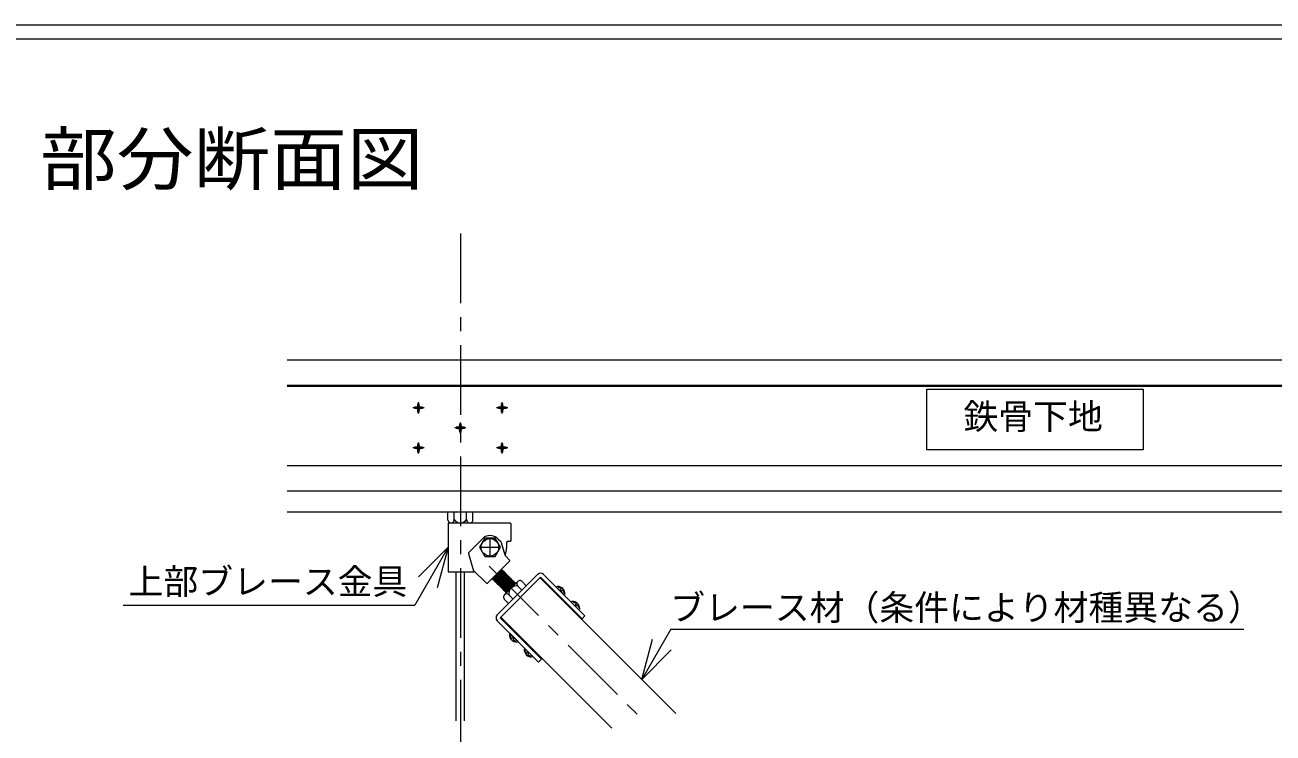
# Model space of a CAD drawing. Units: millimetres at full size, sheet at 1:10; details may follow other scales. Extents: x -2077 to 2023, y -1433 to 1417.
# Drawn here: x -504 to 391, y -665 to -157 of the extents above; entities that cross this region are included whole.
import ezdxf
from ezdxf.enums import TextEntityAlignment as Align

# ---------------------------------------------------------------- set-up
doc = ezdxf.new("R2010")
doc.units = ezdxf.units.MM
doc.header["$LTSCALE"] = 10
doc.linetypes.add('CHAIN1', pattern=[8, 5, -1, 1, -1])
for name, color, linetype, lineweight in [('1-0_断面', 7, 'Continuous', 9), ('1-2_文字', 7, 'Continuous', 9), ('F-1_レイアウト', 7, 'Continuous', 9)]:
    doc.layers.add(name, color=color, linetype=linetype, lineweight=lineweight)
doc.styles.add('ＭＳ ゴシック', font='')
doc.styles.get('ＭＳ ゴシック').set_extended_font_data('MS Gothic')

msp = doc.modelspace()

# ---------------------------------------------------------------- linework, layer by layer
at = {"layer": '1-0_断面', "color": 4, "linetype": 'CHAIN1'}
for p, q in [((-191.9, -306.45), (-191.9, -1123.9)), ((-171.22, -545.14), (-60.34, -656.02))]:
    msp.add_line(p, q, dxfattribs=at)
at = {"layer": '1-0_断面'}
for p, q in [((-316.22, -397.11), (1722.07, -397.11)), ((-316.22, -415.3), (1722.07, -415.3)), ((-316.22, -415.96), (1722.07, -415.96)), ((-222.41, -430.03), (-222.41, -428.57)), ((-221.91, -435.53), (-221.91, -427.53)), ((-221.41, -430.03), (-221.41, -428.57)), ((-162.41, -430.03), (-162.41, -428.57)), ((-161.91, -435.53), (-161.91, -427.53)), ((-161.41, -430.03), (-161.41, -428.57)), ((-217.91, -431.53), (-225.91, -431.53)), ((-223.41, -431.03), (-224.87, -431.03)), ((-223.41, -432.03), (-224.87, -432.03)), ((-222.41, -434.49), (-222.41, -433.03)), ((-221.41, -434.49), (-221.41, -433.03)), ((-218.96, -431.03), (-220.41, -431.03)), ((-218.96, -432.03), (-220.41, -432.03)), ((-157.91, -431.53), (-165.91, -431.53)), ((-163.41, -431.03), (-164.87, -431.03)), ((-163.41, -432.03), (-164.87, -432.03)), ((-162.41, -434.49), (-162.41, -433.03)), ((-161.41, -434.49), (-161.41, -433.03)), ((-158.96, -431.03), (-160.41, -431.03)), ((-158.96, -432.03), (-160.41, -432.03)), ((-187.9, -445.9), (-195.9, -445.9)), ((-193.4, -445.4), (-194.86, -445.4)), ((-193.4, -446.4), (-194.86, -446.4)), ((-192.4, -444.4), (-192.4, -442.94)), ((-192.4, -448.86), (-192.4, -447.4)), ((-191.9, -449.9), (-191.9, -441.9)), ((-191.4, -444.4), (-191.4, -442.94)), ((-191.4, -448.86), (-191.4, -447.4)), ((-188.94, -445.4), (-190.4, -445.4)), ((-188.94, -446.4), (-190.4, -446.4)), ((-221.91, -464.26), (-221.91, -456.26)), ((-161.91, -464.26), (-161.91, -456.26)), ((-217.91, -460.26), (-225.91, -460.26)), ((-223.41, -459.76), (-224.87, -459.76)), ((-223.41, -460.76), (-224.87, -460.76)), ((-222.41, -458.76), (-222.41, -457.31)), ((-222.41, -463.22), (-222.41, -461.76)), ((-221.41, -458.76), (-221.41, -457.31)), ((-221.41, -463.22), (-221.41, -461.76)), ((-218.96, -459.76), (-220.41, -459.76)), ((-218.96, -460.76), (-220.41, -460.76)), ((-157.91, -460.26), (-165.91, -460.26)), ((-163.41, -459.76), (-164.87, -459.76)), ((-163.41, -460.76), (-164.87, -460.76)), ((-162.41, -458.76), (-162.41, -457.31)), ((-162.41, -463.22), (-162.41, -461.76)), ((-161.41, -458.76), (-161.41, -457.31)), ((-161.41, -463.22), (-161.41, -461.76)), ((-158.96, -459.76), (-160.41, -459.76)), ((-158.96, -460.76), (-160.41, -460.76)), ((-316.22, -472.76), (1722.07, -472.76)), ((-316.22, -490.96), (1722.07, -490.96)), ((-316.22, -506.02), (1722.07, -506.02)), ((-200.9, -511.99), (-200.9, -506.02)), ((-196.4, -511.52), (-196.4, -506.02)), ((-187.4, -511.52), (-187.4, -506.02)), ((-182.9, -511.99), (-182.9, -506.02)), ((-200.7, -514.02), (-156.2, -514.02)), ((-200.7, -514.02), (-200.7, -549.02)), ((-198.65, -514.02), (-185.15, -514.02)), ((-155.7, -514.52), (-155.7, -527.02)), ((-186.05, -535.55), (-174.55, -524.05)), ((-170.7, -524.52), (-170.7, -538.52)), ((-164.76, -525.58), (-163, -527.34)), ((-159.89, -537.04), (-162.5, -528.19)), ((-158.7, -528.02), (-158.7, -532.02)), ((-157.7, -527.02), (-155.7, -527.02)), ((-186.17, -536.05), (-182.76, -547.66)), ((-177.7, -531.52), (-163.7, -531.52)), ((-159.82, -537.23), (-159.7, -537.02)), ((-172.47, -557.33), (-156.56, -541.42)), ((-159.38, -537.89), (-156.56, -540.71)), ((-200.7, -549.02), (-181.49, -549.02)), ((-194.9, -656.02), (-194.9, -549.02)), ((-188.9, -656.02), (-188.9, -549.02)), ((-182.63, -547.87), (-173.18, -557.33)), ((-162.29, -547.15), (-168.79, -554.5)), ((-162.29, -548), (-167.94, -554.5)), ((-161.44, -548), (-167.94, -555.35)), ((-160.59, -548.84), (-167.1, -556.2)), ((-159.74, -549.69), (-166.25, -557.05)), ((-136.46, -550.92), (-165.45, -579.91)), ((-158.89, -550.54), (-165.4, -557.89)), ((-158.04, -551.39), (-164.55, -558.74)), ((-157.2, -552.24), (-163.7, -559.59)), ((-134.33, -553.04), (-163.33, -582.03)), ((-156.35, -553.09), (-162.85, -560.44)), ((-162.29, -547.15), (-162.29, -548)), ((-155.5, -553.94), (-162, -561.29)), ((-154.65, -554.78), (-161.16, -562.14)), ((-134.69, -553.39), (-37.36, -650.72)), ((-134.33, -553.04), (-104.64, -582.74)), ((-160.32, -565.59), (-150.77, -556.04)), ((-153.8, -555.63), (-160.31, -562.99)), ((-152.95, -556.48), (-159.46, -563.83)), ((-158.61, -563.83), (-158.61, -563.88)), ((-152.1, -557.33), (-152.44, -557.71)), ((-150.6, -559.4), (-147.77, -562.23)), ((-147.75, -555.88), (-144.59, -559.05)), ((-117.44, -565.69), (-122.94, -560.19)), ((-120, -561.9), (-119.52, -561.43)), ((-119.15, -562.75), (-118.67, -562.28)), ((-160.48, -568.61), (-157.32, -571.78)), ((-156.96, -565.77), (-154.13, -568.59)), ((-106.83, -576.3), (-112.33, -570.8)), ((-109.39, -572.51), (-108.91, -572.03)), ((-108.54, -573.36), (-108.07, -572.88)), ((-162.97, -581.68), (-83.32, -661.32)), ((-165.45, -584.15), (-135.75, -613.85)), ((-163.33, -582.03), (-133.63, -611.73)), ((-150.67, -598.93), (-156.17, -593.43)), ((-154.46, -596.37), (-154.94, -596.84)), ((-153.61, -597.22), (-154.09, -597.69)), ((-140.07, -609.53), (-145.56, -604.03)), ((-143.85, -606.97), (-144.33, -607.45)), ((-143, -607.82), (-143.48, -608.3)), ((-133.63, -611.73), (-135.75, -613.85))]:
    msp.add_line(p, q, dxfattribs=at)
msp.add_lwpolyline([(-174.45, -525.02), (-178.21, -531.52), (-174.45, -538.02), (-166.95, -538.02), (-163.2, -531.52), (-166.95, -525.02)], close=True, dxfattribs=at)
for points in [[(-168.79, -553.65), (-168.79, -554.5), (-167.94, -554.5)], [(-167.94, -554.5), (-167.94, -555.35), (-167.1, -555.35)], [(-167.1, -555.35), (-161.44, -548.84), (-160.59, -548.84), (-160.59, -549.69)], [(-166.25, -556.2), (-160.59, -549.69), (-159.74, -549.69), (-159.74, -550.54)], [(-165.4, -557.05), (-159.74, -550.54), (-158.89, -550.54), (-158.89, -551.39)], [(-164.55, -557.89), (-158.89, -551.39), (-158.04, -551.39), (-158.04, -552.24)], [(-163.7, -558.74), (-158.04, -552.24), (-157.2, -552.24), (-157.2, -553.09)], [(-162.85, -559.59), (-157.2, -553.09), (-156.35, -553.09), (-156.35, -553.94)], [(-162.29, -548), (-161.44, -548), (-161.44, -548.84)], [(-162, -560.44), (-156.35, -553.94), (-155.5, -553.94), (-155.5, -554.78)], [(-161.16, -561.29), (-155.5, -554.78), (-154.65, -554.78), (-154.65, -555.63)], [(-132.21, -550.92), (-102.51, -580.62), (-104.64, -582.74)], [(-167.1, -555.35), (-167.1, -556.2), (-166.25, -556.2)], [(-166.25, -556.2), (-166.25, -557.05), (-165.4, -557.05)], [(-165.4, -557.05), (-165.4, -557.89), (-164.55, -557.89)], [(-164.55, -557.89), (-164.55, -558.74), (-163.7, -558.74)], [(-163.7, -558.74), (-163.7, -559.59), (-162.85, -559.59)], [(-162.85, -559.59), (-162.85, -560.44), (-162, -560.44)], [(-162, -560.44), (-162, -561.29), (-161.16, -561.29)], [(-161.16, -561.29), (-161.16, -562.14), (-160.31, -562.14)], [(-160.31, -562.14), (-154.65, -555.63), (-153.8, -555.63), (-153.8, -556.48)], [(-160.31, -562.14), (-160.31, -562.99), (-159.46, -562.99)], [(-159.46, -562.99), (-153.8, -556.48), (-152.95, -556.48), (-152.95, -557.33)], [(-159.46, -562.99), (-159.46, -563.83), (-158.61, -563.83)], [(-158.61, -563.83), (-152.95, -557.33), (-152.1, -557.33), (-152.1, -557.37)]]:
    msp.add_lwpolyline(points, dxfattribs=at)
msp.add_circle((-170.7, -531.52), 6.3, dxfattribs=at)
for centre, radius, start, end in [((-221.91, -431.53), 3, 80.40593, 99.59407), ((-161.91, -431.53), 3, 80.40593, 99.59407), ((-221.91, -431.53), 3, 170.40593, 189.59407), ((-223.41, -430.03), 1, 270, 0), ((-223.41, -433.03), 1, 0, 90), ((-221.91, -431.53), 3, 260.40593, 279.59407), ((-220.41, -430.03), 1, 180, 270), ((-220.41, -433.03), 1, 90, 180), ((-221.91, -431.53), 3, 350.40593, 9.59407), ((-161.91, -431.53), 3, 170.40593, 189.59407), ((-163.41, -430.03), 1, 270, 0), ((-163.41, -433.03), 1, 0, 90), ((-161.91, -431.53), 3, 260.40593, 279.59407), ((-160.41, -430.03), 1, 180, 270), ((-160.41, -433.03), 1, 90, 180), ((-161.91, -431.53), 3, 350.40593, 9.59407), ((-191.9, -445.9), 3, 170.40593, 189.59407), ((-193.4, -444.4), 1, 270, 0), ((-193.4, -447.4), 1, 0, 90), ((-191.9, -445.9), 3, 80.40593, 99.59407), ((-190.4, -444.4), 1, 180, 270), ((-190.4, -447.4), 1, 90, 180), ((-191.9, -445.9), 3, 350.40593, 9.59407), ((-191.9, -445.9), 3, 260.40593, 279.59407), ((-221.91, -460.26), 3, 170.40593, 189.59407), ((-223.41, -458.76), 1, 270, 0), ((-223.41, -461.76), 1, 0, 90), ((-221.91, -460.26), 3, 80.40593, 99.59407), ((-221.91, -460.26), 3, 260.40593, 279.59407), ((-220.41, -458.76), 1, 180, 270), ((-220.41, -461.76), 1, 90, 180), ((-221.91, -460.26), 3, 350.40593, 9.59407), ((-161.91, -460.26), 3, 170.40593, 189.59407), ((-163.41, -458.76), 1, 270, 0), ((-163.41, -461.76), 1, 0, 90), ((-161.91, -460.26), 3, 80.40593, 99.59407), ((-161.91, -460.26), 3, 260.40593, 279.59407), ((-160.41, -458.76), 1, 180, 270), ((-160.41, -461.76), 1, 90, 180), ((-161.91, -460.26), 3, 350.40593, 9.59407), ((-198.65, -511.76), 2.26, 186.02525, 6.02561), ((-191.9, -508.72), 5.3, 211.89079, 328.10922), ((-185.15, -511.76), 2.26, 173.97441, 353.97475), ((-156.2, -514.52), 0.5, 0, 90), ((-170.7, -531.52), 8.4, 45, 117.24721), ((-164.41, -528.76), 2, 16.43416, 45), ((-157.7, -528.02), 1, 90, 180), ((-185.69, -535.91), 0.5, 135, 196.38954), ((-157.97, -536.48), 2, 196.43416, 225), ((-175.07, -531.35), 16.38, 339.73705, 357.64309), ((-156.91, -541.07), 0.5, 315, 45), ((-182.28, -547.52), 0.5, 196.38954, 225), ((-134.33, -553.04), 3, 45, 135), ((-172.82, -556.98), 0.5, 225, 315), ((-151.8, -564.56), 5.3, 76.89078, 193.10921), ((-149.17, -557.64), 2.26, 51.02525, 231.02559), ((-122.84, -560.12), 0.117, 134.01915, 216.81377), ((-122.02, -560.95), 1.28, 98.98254, 135.17889), ((-121.91, -564.67), 5, 45.00005, 93.47098), ((-121.14, -559.97), 0.431, 139.13432, 229.51186), ((-122.85, -565.61), 5.5, 53.33444, 74.92363), ((-119.32, -562.07), 0.699, 165.81576, 284.18434), ((-119.91, -561.39), 0.394, 355.11562, 29.64836), ((-118.64, -562.67), 0.394, 60.35175, 94.89621), ((-122.85, -565.61), 5.5, 15.07422, 36.66631), ((-121.91, -564.67), 5, 356.52101, 45.00005), ((-158.72, -567.19), 2.26, 38.97439, 218.97475), ((-117.22, -563.9), 0.431, 220.52147, 310.86638), ((-117.37, -565.6), 0.117, 233.61571, 315.97989), ((-118.19, -564.77), 1.28, 314.91063, 350.99127), ((-112.23, -570.73), 0.117, 134.01915, 216.81377), ((-111.41, -571.56), 1.28, 98.98254, 135.17889), ((-111.31, -575.28), 5, 45.00005, 93.47098), ((-110.54, -570.58), 0.431, 139.13432, 229.51186), ((-112.25, -576.22), 5.5, 53.33444, 74.92363), ((-108.71, -572.68), 0.699, 165.81576, 284.18434), ((-109.31, -572), 0.394, 355.11562, 29.64836), ((-108.03, -573.28), 0.394, 60.35175, 94.89621), ((-112.25, -576.22), 5.5, 15.07422, 36.66631), ((-111.31, -575.28), 5, 356.52101, 45.00005), ((-163.33, -582.03), 3, 135, 225), ((-106.61, -574.51), 0.431, 220.52147, 310.86638), ((-106.76, -576.2), 0.117, 233.61571, 315.97989), ((-107.59, -575.38), 1.28, 314.91063, 350.99127), ((-151.69, -594.45), 5, 176.52902, 224.99995), ((-155.41, -594.35), 1.28, 134.82111, 171.01746), ((-156.39, -595.22), 0.431, 40.48814, 130.86568), ((-156.24, -593.52), 0.117, 53.18623, 135.98085), ((-150.75, -593.51), 5.5, 195.07637, 216.66556), ((-151.69, -594.45), 5, 224.99995, 273.47899), ((-154.97, -596.45), 0.394, 240.35164, 274.88438), ((-154.29, -597.04), 0.699, 345.81566, 104.18424), ((-153.69, -597.72), 0.394, 175.10379, 209.64825), ((-150.75, -593.51), 5.5, 233.33369, 254.92578), ((-152.46, -599.15), 0.431, 319.13362, 49.47853), ((-151.59, -598.17), 1.28, 279.00873, 315.08937), ((-150.77, -599), 0.117, 314.02011, 36.38429), ((-141.09, -605.06), 5, 176.52902, 224.99995), ((-144.81, -604.95), 1.28, 134.82111, 171.01746), ((-145.78, -605.83), 0.431, 40.48814, 130.86568), ((-145.63, -604.13), 0.117, 53.18623, 135.98085), ((-140.15, -604.12), 5.5, 195.07637, 216.66556), ((-141.09, -605.06), 5, 224.99995, 273.47899), ((-144.36, -607.06), 0.394, 240.35164, 274.88438), ((-143.68, -607.65), 0.699, 345.81566, 104.18424), ((-143.09, -608.33), 0.394, 175.10379, 209.64825), ((-140.15, -604.12), 5.5, 233.33369, 254.92578), ((-141.86, -609.75), 0.431, 319.13362, 49.47853), ((-140.98, -608.78), 1.28, 279.00873, 315.08937), ((-140.16, -609.6), 0.117, 314.02011, 36.38429)]:
    msp.add_arc(centre, radius, start, end, dxfattribs=at)
at = {"layer": '1-2_文字'}
for p, q in [((142.63, -461.63), (142.63, -418.09)), ((142.63, -418.09), (297.95, -418.09)), ((297.95, -418.09), (297.95, -461.63)), ((297.95, -461.63), (142.63, -461.63)), ((-200.7, -531.52), (-224.67, -573.03)), ((-200.7, -531.52), (-221.91, -552.73)), ((-200.7, -531.52), (-208.47, -560.5)), ((-433.69, -573.03), (-224.67, -573.03)), ((-40.95, -590.12), (370.15, -590.12)), ((-61.81, -626.27), (-54.05, -597.29))]:
    msp.add_line(p, q, dxfattribs=at)
msp.add_lwpolyline([(-40.95, -590.12), (-61.81, -626.27), (-40.6, -605.05)], dxfattribs=at)
at = {"layer": 'F-1_レイアウト'}
for p, q in [((-677.43, -156.93), (2022.57, -156.93)), ((-677.43, -166.93), (2022.57, -166.93))]:
    msp.add_line(p, q, dxfattribs=at)

# ---------------------------------------------------------------- texts
at = {"layer": '1-2_文字', "style": 'ＭＳ ゴシック', "width": 1.1}
msp.add_text('部分断面図', height=36.66, dxfattribs=at).set_placement((-493.39, -282.24), align=Align.BOTTOM_LEFT)
at = {"layer": '1-2_文字', "style": 'ＭＳ ゴシック'}
for s, p in [('鉄骨下地', (168.96, -452.32)), ('上部ブレース金具', (-429.95, -570.71)), ('ブレース材（条件により材種異なる）', (-41.36, -589.35))]:
    msp.add_text(s, height=18.33, dxfattribs=at).set_placement(p, align=Align.BOTTOM_LEFT)

doc.saveas('drawing.dxf')
